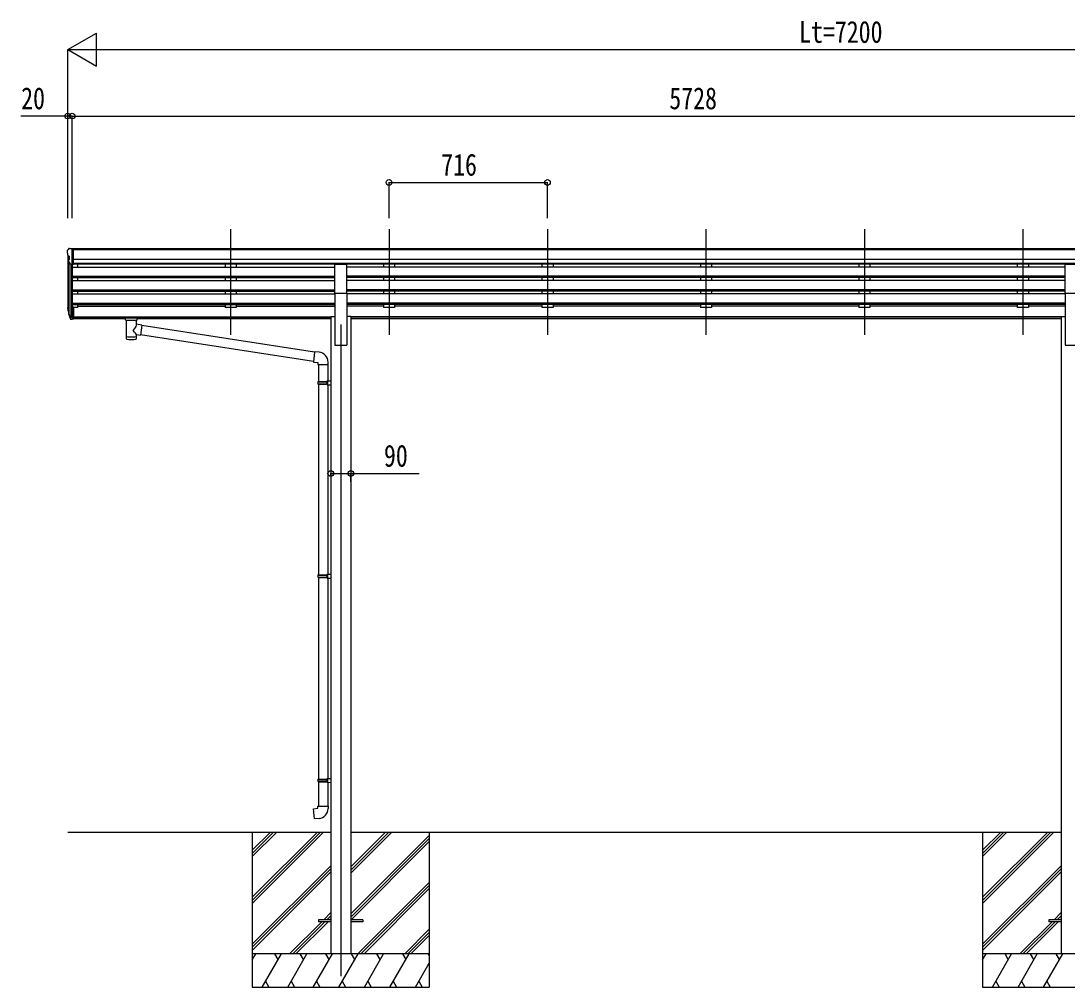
# Model space of a CAD drawing. Units: millimetres, scale not verified. Extents: x -12615 to 12615, y -8910 to 8910.
# Drawn here: x -4500 to 227, y -4915 to -550 of the extents above; entities that cross this region are included whole.
import ezdxf
from ezdxf.enums import TextEntityAlignment as Align

# ---------------------------------------------------------------- set-up
doc = ezdxf.new("R2010")
doc.units = ezdxf.units.MM
doc.header["$LTSCALE"] = 50
for name, color, linetype in [('0-3_YKK_12', 2, 'Continuous'), ('0-4_YKK_13', 4, 'Continuous'), ('0-5_YKK_A1', 4, 'Continuous'), ('0-6_YKK_D', 6, 'Continuous')]:
    doc.layers.add(name, color=color, linetype=linetype)
doc.styles.add('ＭＳ ゴシック', font='')
doc.styles.get('ＭＳ ゴシック').set_extended_font_data('MS Gothic')

msp = doc.modelspace()

# ---------------------------------------------------------------- linework, layer by layer
at = {"layer": '0-3_YKK_12'}
for p, q in [((-3552.94, -1490.57), (-3552.94, -1968.09)), ((-2836.94, -1490.57), (-2836.94, -1968.09)), ((-2120.94, -1490.57), (-2120.94, -1968.09)), ((-1404.94, -1490.57), (-1404.94, -1968.09)), ((-688.94, -1490.57), (-688.94, -1968.09)), ((27.06, -1490.57), (27.06, -1968.09)), ((-3054.94, -1921.41), (-3054.94, -4865))]:
    msp.add_line(p, q, dxfattribs=at)
at = {"layer": '0-4_YKK_13'}
for p, q in [((-4290.94, -1587.47), (-4290.94, -1588.1)), ((-4284.03, -1578.66), (-4288.1, -1584.47)), ((-4280.94, -1578.1), (-4283.27, -1578.24)), ((-4280.94, -1578.1), (-4262.44, -1578.1)), ((-4268.94, -1651.08), (-4268.94, -1578.1)), ((-4262.44, -1578.1), (-4252.44, -1578.18)), ((-4262.44, -1650.08), (-4262.44, -1578.1)), ((-4252.44, -1579.7), (-4252.44, -1578.18)), ((-4288.41, -1609.28), (-4283.09, -1612.35)), ((-4276.56, -1649.27), (-4285.57, -1633.68)), ((-4282.94, -1612.61), (-4282.94, -1628.89)), ((-4268.94, -1651.08), (-4274.15, -1650.76)), ((-4262.44, -1650.08), (-4268.94, -1650.08)), ((-3082.44, -1780.52), (-3082.44, -1648.73)), ((-3082.44, -1648.73), (-3027.44, -1648.73)), ((-3027.44, -1780.52), (-3027.44, -1648.73)), ((217.56, -1780.52), (217.56, -1648.73)), ((217.56, -1648.73), (272.56, -1648.73)), ((-3082.44, -1780.52), (-3027.44, -1780.52)), ((217.56, -1780.52), (272.56, -1780.52)), ((-4287.85, -1857.89), (-4283.97, -1865.84)), ((-4287.24, -1856.51), (-4283.97, -1863.58)), ((-4285.53, -1869.17), (-4285.19, -1873.57)), ((-4285.19, -1873.57), (-4276.38, -1897.12)), ((-4284.58, -1873.01), (-4276.38, -1889.18)), ((-4275.37, -1888.05), (-4283.13, -1872.65)), ((-4268.94, -1888.73), (-4274.07, -1888.73)), ((-4268.94, -1890.54), (-4273.79, -1890.54)), ((-4268.94, -1843.7), (-4268.94, -1898.47)), ((-4262.44, -1843.7), (-4268.94, -1843.7)), ((-4262.44, -1883.83), (-4268.94, -1883.83)), ((-4262.44, -1888.71), (-4268.94, -1888.71)), ((-4262.44, -1843.7), (-4262.44, -1897.73)), ((-4044.94, -1888.58), (-4044.94, -1894.34)), ((-4044.94, -1888.77), (-4044.94, -1890.31)), ((-4042.94, -1887.91), (-3959.94, -1887.91)), ((-4042.94, -1890.09), (-3959.94, -1890.09)), ((-3957.94, -1888.58), (-3957.94, -1894.34)), ((-4268.94, -1898.47), (-4273.79, -1898.47)), ((-4262.44, -1897.73), (-4268.94, -1897.73)), ((-4042.94, -1895), (-4028.44, -1895)), ((-4028.44, -1900.64), (-4028.44, -1894.1)), ((-4024.34, -1901.56), (-4024.36, -1987)), ((-3978.54, -1920.31), (-3978.54, -1901.56)), ((-3953.32, -1924.22), (-3978.54, -1920.3)), ((-3974.44, -1900.64), (-3974.44, -1894.1)), ((-3974.44, -1895), (-3959.94, -1895)), ((-3953.32, -1924.22), (-3960.34, -1969.47)), ((-3174.33, -2047.13), (-3953.64, -1926.23)), ((-3978.52, -1987), (-3978.55, -1966.34)), ((-3978.54, -1966.65), (-3960.34, -1969.47)), ((-3178, -2089.06), (-3960.07, -1967.73)), ((-3153.33, -2047.09), (-3174.17, -2045.27)), ((-3158.25, -2102.83), (-3112.25, -2102.83)), ((-3156.14, -2102.83), (-3156.14, -2179.05)), ((-3114.14, -2102.83), (-3114.14, -2176.49)), ((-3112.25, -2102.83), (-3112.25, -2091.92)), ((-3158.14, -2181.05), (-3157.14, -2179.05)), ((-3158.14, -2181.05), (-3114.14, -2181.05)), ((-3158.14, -2181.05), (-3158.14, -2189.05)), ((-3158.14, -2189.05), (-3114.14, -2189.05)), ((-3158.14, -2189.05), (-3157.14, -2191.05)), ((-3157.14, -2179.05), (-3114.14, -2179.05)), ((-3157.14, -2191.05), (-3114.14, -2191.05)), ((-3156.14, -2191.05), (-3156.14, -3052.75)), ((-3118.62, -2181.05), (-3119.05, -2179.05)), ((-3116.14, -2176.55), (-3100.14, -2176.07)), ((-3116.14, -2178.55), (-3116.14, -2176.55)), ((-3116.14, -2178.55), (-3114.14, -2178.55)), ((-3116.14, -2193.55), (-3116.14, -2191.55)), ((-3116.14, -2193.55), (-3100.14, -2194.02)), ((-3114.14, -2193.6), (-3114.14, -3050.2)), ((-3100.14, -2176.07), (-3100.14, -2194.02)), ((-3158.14, -3054.75), (-3157.14, -3052.75)), ((-3158.14, -3054.75), (-3114.14, -3054.75)), ((-3158.14, -3054.75), (-3158.14, -3062.75)), ((-3158.14, -3062.75), (-3114.14, -3062.75)), ((-3158.14, -3062.75), (-3157.14, -3064.75)), ((-3157.14, -3052.75), (-3114.14, -3052.75)), ((-3157.14, -3064.75), (-3114.14, -3064.75)), ((-3156.14, -3064.75), (-3156.14, -3975.44)), ((-3118.62, -3054.75), (-3119.05, -3052.75)), ((-3116.14, -3050.25), (-3100.14, -3049.78)), ((-3116.14, -3052.25), (-3116.14, -3050.25)), ((-3116.14, -3052.25), (-3114.14, -3052.25)), ((-3116.14, -3067.25), (-3116.14, -3065.25)), ((-3116.14, -3067.25), (-3100.14, -3067.73)), ((-3114.14, -3067.31), (-3114.14, -3972.88)), ((-3100.14, -3049.78), (-3100.14, -3067.73)), ((-3158.14, -3977.44), (-3157.14, -3975.44)), ((-3158.14, -3977.44), (-3114.14, -3977.44)), ((-3158.14, -3977.44), (-3158.14, -3985.44)), ((-3158.14, -3985.44), (-3114.14, -3985.44)), ((-3158.14, -3985.44), (-3157.14, -3987.44)), ((-3157.14, -3975.44), (-3114.14, -3975.44)), ((-3157.14, -3987.44), (-3114.14, -3987.44)), ((-3156.14, -3987.44), (-3156.14, -4097.44)), ((-3118.62, -3977.44), (-3119.05, -3975.44)), ((-3116.14, -3972.94), (-3100.14, -3972.47)), ((-3116.14, -3974.94), (-3116.14, -3972.94)), ((-3116.14, -3974.94), (-3114.14, -3974.94)), ((-3116.14, -3989.94), (-3116.14, -3987.94)), ((-3116.14, -3989.94), (-3100.14, -3990.41)), ((-3114.14, -3990), (-3114.14, -4097.44)), ((-3100.14, -3972.47), (-3100.14, -3990.41)), ((-3158.14, -4097.44), (-3112.14, -4097.44)), ((-3158.14, -4107.44), (-3158.14, -4097.44)), ((-3112.14, -4097.44), (-3112.14, -4108.36)), ((-3154.94, -4610.5), (-3154.94, -4619.5)), ((-3100.14, -4610.5), (-3154.94, -4610.5)), ((-3100.14, -4619.5), (-3154.94, -4619.5)), ((-2954.94, -4610.5), (-3009.74, -4610.5)), ((-2954.94, -4619.5), (-3009.74, -4619.5)), ((-2954.94, -4610.5), (-2954.94, -4619.5)), ((145.06, -4610.5), (145.06, -4619.5)), ((199.86, -4610.5), (145.06, -4610.5)), ((199.86, -4619.5), (145.06, -4619.5))]:
    msp.add_line(p, q, dxfattribs=at)
for points in [[(-4044.94, -1888.58), (-4044.9, -1888.38), (-4044.82, -1888.24), (-4044.72, -1888.15), (-4044.62, -1888.09), (-4044.5, -1888.05), (-4044.21, -1887.98), (-4043.72, -1887.94), (-4043.18, -1887.92), (-4042.94, -1887.91)], [(-3959.94, -1887.91), (-3959.59, -1887.92), (-3959.06, -1887.94), (-3958.61, -1887.99), (-3958.31, -1888.07), (-3958.14, -1888.17), (-3958.02, -1888.31), (-3957.95, -1888.49), (-3957.94, -1888.58)], [(-4044.94, -1894.34), (-4044.9, -1894.53), (-4044.82, -1894.67), (-4044.72, -1894.76), (-4044.62, -1894.82), (-4044.5, -1894.87), (-4044.21, -1894.93), (-4043.72, -1894.98), (-4043.18, -1895), (-4042.94, -1895)], [(-3959.94, -1895), (-3959.59, -1895), (-3959.06, -1894.97), (-3958.61, -1894.92), (-3958.31, -1894.84), (-3958.14, -1894.74), (-3958.02, -1894.6), (-3957.95, -1894.43), (-3957.94, -1894.34)], [(-3174.17, -2045.27), (-3178.17, -2091.09), (-3158.25, -2092.83), (-3158.25, -2102.83)], [(-3118.62, -2181.05), (-3118.62, -2189.05), (-3119.05, -2191.05)], [(-3116.14, -2191.55), (-3114.14, -2191.55), (-3114.14, -2178.55)], [(-3118.62, -3054.75), (-3118.62, -3062.75), (-3119.05, -3064.75)], [(-3116.14, -3065.25), (-3114.14, -3065.25), (-3114.14, -3052.25)], [(-3118.62, -3977.44), (-3118.62, -3985.44), (-3119.05, -3987.44)], [(-3116.14, -3987.94), (-3114.14, -3987.94), (-3114.14, -3974.94)], [(-3153.22, -4153.19), (-3174.06, -4155.01), (-3178.06, -4109.19), (-3158.14, -4107.44)]]:
    msp.add_lwpolyline(points, dxfattribs=at)
for centre, radius, start, end in [((-4287.94, -1587.47), 3, 93, 180), ((-4088.94, -1588.1), 202, 180, 184.94904), ((-4284.04, -1604.91), 6.18, 185.7035, 224.99897), ((-4283.21, -1579.24), 1, 93.5, 145), ((-4282.97, -1632.18), 3, 94.7167, 210), ((-4283.24, -1628.89), 0.3, 274.7167, 0), ((-4283.24, -1612.61), 0.3, 0, 60), ((-4273.97, -1647.77), 3, 210, 266.5), ((-4259.76, -1848.77), 29.53, 186.50806, 197.98144), ((-4258.35, -1847.02), 30.41, 187.1552, 198.19734), ((-3157.25, -2091.92), 45, 0, 85), ((-3157.14, -4108.36), 45, 275, 0)]:
    msp.add_arc(centre, radius, start, end, dxfattribs=at)
for centre, major_axis, ratio, start_param, end_param in [((-4200.29, -1849.21), (-89.06, 1.43), 0.57596, 6.1962358, 6.3678173), ((-4201.08, -1842.53), (87.93, 4.42), 0.541684, 3.0659337, 3.2228513), ((-4284.23, -1869.17), (1.3, 0), 0.90356, 1.3700892, 3.347195), ((-4198.31, -1852.98), (-89.07, 0), 0.90356, 0.2056023, 0.2515348), ((-4199.02, -1849.11), (-88.05, 0), 0.90356, 0.2662965, 0.3003836), ((-4273.79, -1887.83), (-3, 0), 0.90356, 0.5235988, 1.5707963), ((-4274.07, -1887.38), (-1.5, 0), 0.90356, 0.5235988, 1.5707963), ((-4042.94, -1890.31), (2, 0), 0.109601, 1.5707963, 3.1415927), ((-3959.94, -1890.31), (2, 0), 0.109601, 0, 1.5707963), ((-4273.79, -1895.76), (3, 0), 0.90356, 3.6651914, 4.712389), ((-4001.44, -1900.56), (27.06, 0), 0.069685, 3.1415927, 6.2831853), ((-4001.44, -1894.1), (27, 0), 0.070066, 6.2831853, 9.424778), ((-4001.44, -1946.85), (-22.81, -26.62), 0.234429, 1.6855472, 3.1268519), ((-3990.44, -1898.08), (16, 0), 0.361356, 6.2636979, 6.2831853), ((-4001.44, -1974.56), (22.91, 0), 0.122865, 3.1415927, 6.2831853), ((-3998.89, -1944.2), (20.32, -22.25), 0.045535, 0.0389954, 1.3075346), ((-4001.44, -1987), (22.92, 0), 0.101955, 3.1415499, 6.2833984)]:
    msp.add_ellipse(centre, major_axis=major_axis, ratio=ratio, start_param=start_param, end_param=end_param, dxfattribs=at)
at = {"layer": '0-5_YKK_A1'}
for p, q in [((1442.56, -1579.7), (-4262.44, -1579.7)), ((1442.56, -1584.92), (-4262.44, -1584.92)), ((-4288.94, -1608.67), (-4288.94, -1843.34)), ((-4283.97, -1636.44), (-4283.97, -1870.05)), ((-4274.94, -1650.61), (-4274.95, -1888.48)), ((-4268.94, -1651.08), (-4268.94, -1843.7)), ((1452.56, -1628.45), (-4262.44, -1628.45)), ((1452.56, -1646.3), (-4262.44, -1646.3)), ((-3082.44, -1649.55), (-4262.44, -1649.55)), ((-4243.94, -1649.55), (-4243.94, -1662.06)), ((-3577.94, -1649.55), (-3577.94, -1662.06)), ((-3527.94, -1649.55), (-3527.94, -1661.96)), ((217.56, -1649.55), (-3027.44, -1649.55)), ((-2861.94, -1649.55), (-2861.94, -1662.06)), ((-2811.94, -1649.55), (-2811.94, -1661.96)), ((-2145.94, -1649.55), (-2145.94, -1662.06)), ((-2095.94, -1649.55), (-2095.94, -1661.96)), ((-1429.94, -1649.55), (-1429.94, -1662.06)), ((-1379.94, -1649.55), (-1379.94, -1661.96)), ((-713.94, -1649.55), (-713.94, -1662.06)), ((-663.94, -1649.55), (-663.94, -1661.96)), ((2.06, -1649.55), (2.06, -1662.06)), ((52.06, -1649.55), (52.06, -1661.96)), ((-4268.94, -1662.06), (-3082.44, -1662.06)), ((217.56, -1662.06), (-3027.44, -1662.06)), ((-4268.94, -1703.93), (-3082.44, -1703.93)), ((-4268.94, -1705.43), (-3082.44, -1705.43)), ((-4268.94, -1709.75), (-3082.44, -1709.75)), ((-4268.94, -1722.6), (-3082.44, -1722.6)), ((-4243.94, -1709.75), (-4243.94, -1722.6)), ((-3577.94, -1709.75), (-3577.94, -1722.6)), ((-3527.94, -1709.75), (-3527.94, -1722.6)), ((217.56, -1703.93), (-3027.44, -1703.93)), ((217.56, -1705.43), (-3027.44, -1705.43)), ((217.56, -1709.75), (-3027.44, -1709.75)), ((217.56, -1722.6), (-3027.44, -1722.6)), ((-2861.94, -1709.75), (-2861.94, -1722.6)), ((-2811.94, -1709.75), (-2811.94, -1722.6)), ((-2145.94, -1709.75), (-2145.94, -1722.6)), ((-2095.94, -1709.75), (-2095.94, -1722.6)), ((-1429.94, -1709.75), (-1429.94, -1722.6)), ((-1379.94, -1709.75), (-1379.94, -1722.6)), ((-713.94, -1709.75), (-713.94, -1722.6)), ((-663.94, -1709.75), (-663.94, -1722.6)), ((2.06, -1709.75), (2.06, -1722.6)), ((52.06, -1709.75), (52.06, -1722.6)), ((-4268.94, -1764.48), (-3082.44, -1764.48)), ((-4268.94, -1765.98), (-3082.44, -1765.98)), ((-4268.94, -1770.3), (-3082.44, -1770.3)), ((-4268.94, -1783.15), (-3082.44, -1783.15)), ((-4243.94, -1770.3), (-4243.94, -1783.15)), ((-3577.94, -1770.3), (-3577.94, -1783.05)), ((-3527.94, -1770.3), (-3527.94, -1783.15)), ((-3082.44, -1780.52), (-3082.44, -2014.98)), ((217.56, -1764.48), (-3027.44, -1764.48)), ((217.56, -1765.98), (-3027.44, -1765.98)), ((217.56, -1770.3), (-3027.44, -1770.3)), ((-3027.44, -1780.52), (-3027.44, -2014.98)), ((217.56, -1783.15), (-3027.44, -1783.15)), ((-2861.94, -1770.3), (-2861.94, -1783.05)), ((-2811.94, -1770.3), (-2811.94, -1783.15)), ((-2145.94, -1770.3), (-2145.94, -1783.05)), ((-2095.94, -1770.3), (-2095.94, -1783.15)), ((-1429.94, -1770.3), (-1429.94, -1783.05)), ((-1379.94, -1770.3), (-1379.94, -1783.15)), ((-713.94, -1770.3), (-713.94, -1783.05)), ((-663.94, -1770.3), (-663.94, -1783.15)), ((2.06, -1770.3), (2.06, -1783.05)), ((52.06, -1770.3), (52.06, -1783.15)), ((217.56, -1780.52), (217.56, -2014.98)), ((-4268.94, -1825.03), (-3082.44, -1825.03)), ((-4268.94, -1826.53), (-3082.44, -1826.53)), ((-4268.94, -1830.84), (-3082.44, -1830.84)), ((-4243.94, -1830.84), (-4243.94, -1844.33)), ((-4243.94, -1839.39), (-3577.94, -1839.39)), ((-3577.94, -1830.84), (-3577.94, -1844.33)), ((-3527.94, -1830.84), (-3527.94, -1844.33)), ((-3527.94, -1839.39), (-3082.44, -1839.39)), ((217.56, -1825.03), (-3027.44, -1825.03)), ((217.56, -1826.53), (-3027.44, -1826.53)), ((217.56, -1830.84), (-3027.44, -1830.84)), ((-2861.94, -1839.39), (-3027.44, -1839.39)), ((-2861.94, -1830.84), (-2861.94, -1844.33)), ((-2811.94, -1830.84), (-2811.94, -1844.33)), ((-2145.94, -1839.39), (-2811.94, -1839.39)), ((-2145.94, -1830.84), (-2145.94, -1844.33)), ((-2095.94, -1830.84), (-2095.94, -1844.33)), ((-1429.94, -1839.39), (-2095.94, -1839.39)), ((-1429.94, -1830.84), (-1429.94, -1844.33)), ((-1379.94, -1830.84), (-1379.94, -1844.33)), ((-713.94, -1839.39), (-1379.94, -1839.39)), ((-713.94, -1830.84), (-713.94, -1844.33)), ((-663.94, -1830.84), (-663.94, -1844.33)), ((2.06, -1839.39), (-663.94, -1839.39)), ((2.06, -1830.84), (2.06, -1844.33)), ((52.06, -1830.84), (52.06, -1844.33)), ((217.56, -1839.39), (52.06, -1839.39)), ((-4243.94, -1844.33), (-4262.44, -1844.33)), ((-4262.44, -1886.41), (-3100.14, -1886.41)), ((-4262.44, -1887.8), (-3100.14, -1887.8)), ((-3527.94, -1844.33), (-3577.94, -1844.33)), ((-3100.14, -1885.98), (-3100.14, -4765)), ((-3100.14, -1885.98), (-3082.44, -1885.98)), ((-3009.74, -1885.98), (-3027.44, -1885.98)), ((-3009.74, -1885.98), (-3009.74, -4765)), ((199.86, -1886.41), (-3009.74, -1886.41)), ((199.86, -1887.8), (-3009.74, -1887.8)), ((-2811.94, -1844.33), (-2861.94, -1844.33)), ((-2095.94, -1844.33), (-2145.94, -1844.33)), ((-1379.94, -1844.33), (-1429.94, -1844.33)), ((-663.94, -1844.33), (-713.94, -1844.33)), ((52.06, -1844.33), (2.06, -1844.33)), ((199.86, -1885.98), (199.86, -4765)), ((199.86, -1885.98), (217.56, -1885.98)), ((-4028.44, -1895.49), (-4262.44, -1895.49)), ((-3100.14, -1895.49), (-3974.44, -1895.49)), ((199.86, -1895.49), (-3009.74, -1895.49)), ((-3082.44, -2014.98), (-3027.44, -2014.98)), ((217.56, -2014.98), (272.56, -2014.98)), ((-4288.94, -4215), (-3100.14, -4215)), ((-3454.94, -4215), (-3454.94, -4915)), ((-3454.94, -4509.18), (-3160.76, -4215)), ((-3454.94, -4523.32), (-3146.62, -4215)), ((-3454.94, -4537.46), (-3132.48, -4215)), ((-3454.94, -4325.33), (-3344.61, -4215)), ((-3454.94, -4311.19), (-3358.75, -4215)), ((-3454.94, -4297.05), (-3372.89, -4215)), ((-3009.74, -4215), (199.86, -4215)), ((-3009.74, -4400.63), (-2824.11, -4215)), ((-3009.74, -4386.49), (-2838.25, -4215)), ((-3009.74, -4372.35), (-2852.39, -4215)), ((-3009.74, -4584.48), (-2654.94, -4229.68)), ((-3009.74, -4598.62), (-2654.94, -4243.82)), ((-2654.94, -4215), (-2654.94, -4915)), ((-154.94, -4215), (-154.94, -4915)), ((-154.94, -4509.18), (139.24, -4215)), ((-154.94, -4523.32), (153.38, -4215)), ((-154.94, -4537.46), (167.52, -4215)), ((-154.94, -4325.33), (-44.61, -4215)), ((-154.94, -4311.19), (-58.75, -4215)), ((-154.94, -4297.05), (-72.89, -4215)), ((-3007.48, -4610.5), (-2654.94, -4257.96)), ((-3454.94, -4721.31), (-3100.14, -4366.51)), ((-3454.94, -4735.45), (-3100.14, -4380.65)), ((-3454.94, -4749.59), (-3100.14, -4394.79)), ((-154.94, -4721.31), (199.86, -4366.51)), ((-154.94, -4735.45), (199.86, -4380.65)), ((-154.94, -4749.59), (199.86, -4394.79)), ((-2978.13, -4765), (-2654.94, -4441.81)), ((-2963.99, -4765), (-2654.94, -4455.95)), ((-2949.85, -4765), (-2654.94, -4470.09)), ((-3132, -4610.5), (-3100.14, -4578.64)), ((168, -4610.5), (199.86, -4578.64)), ((-3286.5, -4765), (-3141, -4619.5)), ((-3272.36, -4765), (-3126.86, -4619.5)), ((-3258.21, -4765), (-3112.71, -4619.5)), ((-3117.86, -4610.5), (-3100.14, -4592.78)), ((-3103.71, -4610.5), (-3100.14, -4606.93)), ((13.5, -4765), (159, -4619.5)), ((27.64, -4765), (173.14, -4619.5)), ((41.79, -4765), (187.29, -4619.5)), ((182.14, -4610.5), (199.86, -4592.78)), ((196.29, -4610.5), (199.86, -4606.93)), ((-2766, -4765), (-2654.94, -4653.94)), ((-2751.86, -4765), (-2654.94, -4668.08)), ((-2737.71, -4765), (-2654.94, -4682.23)), ((-2654.94, -4765), (-3454.94, -4765)), ((-3454.94, -4792.5), (-3439.06, -4765)), ((-3410.19, -4915), (-3323.59, -4765)), ((-3338.59, -4790.98), (-3353.59, -4765)), ((-3294.72, -4915), (-3208.12, -4765)), ((-3223.12, -4790.98), (-3238.12, -4765)), ((-3179.25, -4915), (-3092.65, -4765)), ((-3107.65, -4790.98), (-3122.65, -4765)), ((-3063.78, -4915), (-2977.18, -4765)), ((-2992.18, -4790.98), (-3007.18, -4765)), ((-2948.31, -4915), (-2861.71, -4765)), ((-2876.71, -4790.98), (-2891.71, -4765)), ((-2832.84, -4915), (-2746.24, -4765)), ((-2776.24, -4765), (-2761.24, -4790.98)), ((-2660.77, -4765), (-2654.94, -4775.1)), ((645.06, -4765), (-154.94, -4765)), ((-154.94, -4792.5), (-139.06, -4765)), ((-110.19, -4915), (-23.59, -4765)), ((-38.59, -4790.98), (-53.59, -4765)), ((5.28, -4915), (91.88, -4765)), ((76.88, -4790.98), (61.88, -4765)), ((120.75, -4915), (207.35, -4765)), ((192.35, -4790.98), (177.35, -4765)), ((-2717.37, -4915), (-2654.94, -4806.86)), ((-3454.94, -4915), (-2654.94, -4915)), ((-3395.2, -4889.02), (-3380.2, -4915)), ((-3279.73, -4889.02), (-3264.73, -4915)), ((-3164.25, -4889.02), (-3149.25, -4915)), ((-3048.78, -4889.02), (-3033.79, -4915)), ((-2933.31, -4889.02), (-2918.32, -4915)), ((-2817.84, -4889.02), (-2802.85, -4915)), ((-2702.38, -4889.02), (-2687.38, -4915)), ((-154.94, -4915), (645.06, -4915)), ((-95.2, -4889.02), (-80.2, -4915)), ((20.27, -4889.02), (35.27, -4915)), ((135.75, -4889.02), (150.75, -4915))]:
    msp.add_line(p, q, dxfattribs=at)
at = {"layer": '0-6_YKK_D'}
for p, q in [((-4288.94, -679.7), (-4159.04, -604.7)), ((-4159.04, -754.7), (-4159.04, -604.7)), ((-4288.94, -1440.57), (-4288.94, -678.7)), ((-4288.94, -679.7), (-4159.04, -754.7)), ((-4288.94, -679.7), (-4029.13, -679.7)), ((-4138.94, -679.7), (2761.06, -679.7)), ((-4288.94, -1440.57), (-4288.94, -978.7)), ((-4268.94, -1440.57), (-4268.94, -978.7)), ((-4268.94, -1440.57), (-4268.94, -978.7)), ((-4268.94, -979.7), (1459.06, -979.7)), ((-2836.94, -1440.57), (-2836.94, -1278.7)), ((-2836.94, -1279.7), (-2120.94, -1279.7)), ((-2120.94, -1440.57), (-2120.94, -1278.7)), ((-3100.14, -2602.03), (-3100.14, -2593.53)), ((-3009.74, -2632.88), (-3009.74, -2593.53))]:
    msp.add_line(p, q, dxfattribs=at)
for points in [[(-4268.94, -979.7), (-4288.94, -979.7), (-4500.34, -979.7)], [(-3100.14, -2594.53), (-3009.74, -2594.53), (-2700.54, -2594.53)]]:
    msp.add_lwpolyline(points, dxfattribs=at)
for centre in [(-4288.94, -979.7), (-4268.94, -979.7), (-4268.94, -979.7), (-2836.94, -1279.7), (-2120.94, -1279.7), (-3100.14, -2594.53), (-3009.74, -2594.53)]:
    msp.add_circle(centre, 12.75, dxfattribs=at)

# ---------------------------------------------------------------- texts
at = {"layer": '0-6_YKK_D', "style": 'ＭＳ ゴシック', "width": 0.8}
for s, p in [('Lt=7200', (-984.14, -678.7)), ('20', (-4499.34, -978.7)), ('5728', (-1570.54, -978.7)), ('716', (-2601.34, -1278.7)), ('90', (-2859.94, -2593.53))]:
    msp.add_text(s, height=98.97, dxfattribs=at).set_placement(p, align=Align.BOTTOM_LEFT)

doc.saveas('drawing.dxf')
